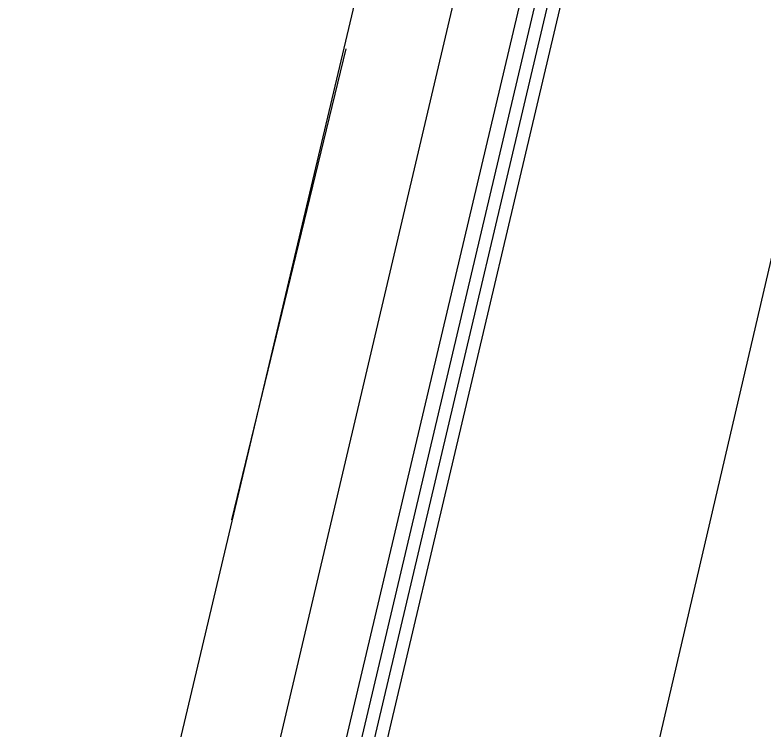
# Model space of a CAD drawing. Header units: feet. Extents: x -84 to 198, y -22 to 181.
# Drawn here: x 116.413 to 117.198, y 60.944 to 61.693 of the extents above; entities that cross this region are included whole.
import ezdxf

# ---------------------------------------------------------------- set-up
doc = ezdxf.new("R2010")
doc.units = ezdxf.units.FT
doc.layers.add('A-LINEA', color=7, linetype='CONTINUOUS')

msp = doc.modelspace()

# ---------------------------------------------------------------- linework, layer by layer
at = {"layer": 'A-LINEA'}
for p, q in [((116.4133, 60.2044), (118.08, 67.2311)), ((116.9333, 61.9644), (116.5467, 60.3244)), ((116.76, 61.6578), (116.64, 61.1644))]:
    msp.add_line(p, q, dxfattribs=at)
for points in [[(116.8933, 60.0978), (117.3067, 61.8711), (117.6933, 63.4978)], [(117, 61.9511), (116.6, 60.2578), (116.6, 60.2444), (116.6133, 60.2444), (117.0133, 61.9378)], [(117.04, 61.9378), (116.64, 60.2444), (116.6267, 60.2444), (117.0267, 61.9378)]]:
    msp.add_lwpolyline(points, dxfattribs=at)

doc.saveas('drawing.dxf')
